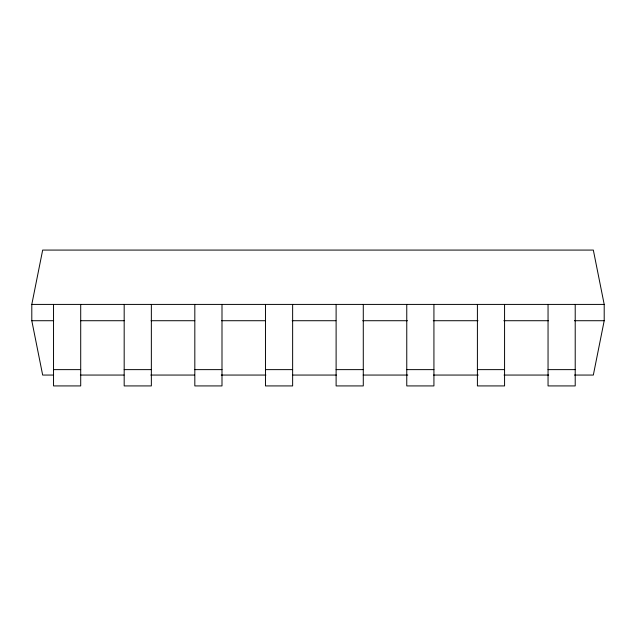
<?xml version="1.0" encoding="UTF-8"?>
<svg xmlns="http://www.w3.org/2000/svg" width="636" height="636" viewBox="0 0 636 636"><rect width="100%" height="100%" fill="white"/><g stroke="black" fill="none" stroke-linecap="round" stroke-linejoin="round"><path stroke-width="0.95" d="M53.583 375.057L42.668 375.057L31.8 320.719L31.8 304.413L42.668 250.075L593.332 250.075L604.2 304.413L604.2 320.719L593.332 375.057L574.483 375.057M31.8 304.413L604.2 304.413M31.8 320.719L53.663 320.719M80.494 320.719L124.219 320.719M151.05 320.719L194.775 320.719M221.606 320.719L265.331 320.719M292.163 320.719L335.887 320.719M362.719 320.719L407.438 320.719M433.275 320.719L477.994 320.719M503.831 320.719L548.55 320.719M574.388 320.719L604.2 320.719M53.535 369.627L80.708 369.627M124.179 369.627L151.352 369.627M194.823 369.627L221.996 369.627M265.466 369.627L292.64 369.627M336.11 369.627L363.283 369.627M406.762 369.627L433.927 369.627M477.405 369.627L504.571 369.627M548.049 369.627L575.214 369.627M80.374 375.057L124.028 375.057M150.819 375.057L194.473 375.057M221.264 375.057L265.912 375.057M292.703 375.057L336.357 375.057M363.148 375.057L407.795 375.057M433.593 375.057L478.24 375.057M504.038 375.057L548.685 375.057M575.214 304.413L575.214 385.925L548.049 385.925L548.049 304.413M504.571 304.413L504.571 385.925L477.405 385.925L477.405 304.413M433.927 304.413L433.927 385.925L406.762 385.925L406.762 304.413M363.283 304.413L363.283 385.925L336.11 385.925L336.11 304.413M292.64 304.413L292.64 385.925L265.466 385.925L265.466 304.413M221.996 304.413L221.996 385.925L194.823 385.925L194.823 304.413M151.352 304.413L151.352 385.925L124.179 385.925L124.179 304.413M80.708 304.413L80.708 385.925L53.535 385.925L53.535 304.413"/></g></svg>
